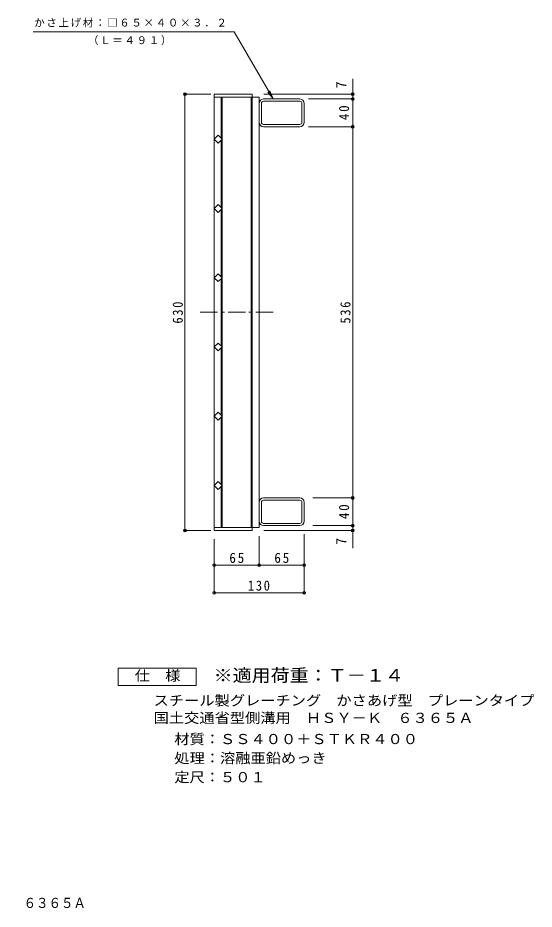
# Model space of a CAD drawing. Units: millimetres, scale not verified. Extents: x -640 to 851, y -688 to 639.
# Drawn here: x 106 to 851, y -688 to 599 of the extents above; entities that cross this region are included whole.
import ezdxf
from ezdxf.enums import TextEntityAlignment as Align

# ---------------------------------------------------------------- set-up
doc = ezdxf.new("R2010")
doc.units = ezdxf.units.MM
doc.header["$LTSCALE"] = 5
doc.header["$PDMODE"] = 32
doc.header["$PDSIZE"] = 4
doc.linetypes.add('CHAIN1', pattern=[8, 5, -1, 1, -1])
for name, color, linetype, lineweight in [('B-1', 2, 'Continuous', 9), ('B-2', 3, 'Continuous', 9), ('B-4', 7, 'Continuous', 9), ('B-5', 7, 'Continuous', 9), ('F-4_F-4ﾚｲﾔ', 2, 'Continuous', 9)]:
    doc.layers.add(name, color=color, linetype=linetype, lineweight=lineweight)
doc.layers.add('F-5_F-5ﾚｲﾔ', color=2, linetype='Continuous')
doc.styles.add('ＭＳ ゴシック', font='')
doc.styles.get('ＭＳ ゴシック').set_extended_font_data('MS Gothic')

msp = doc.modelspace()

# ---------------------------------------------------------------- linework, layer by layer
at = {"layer": 'B-1'}
for p, q in [((512.83, 481.642), (460.63, 481.642)), ((512.829, 478.442), (460.63, 478.442)), ((454.229, 475.242), (454.229, 448.042)), ((457.43, 448.042), (457.43, 475.242)), ((516.029, 448.042), (516.029, 475.242)), ((519.229, 448.042), (519.229, 475.242)), ((460.63, 444.842), (512.829, 444.842)), ((512.83, 441.642), (460.63, 441.642)), ((454.229, -100.757), (454.229, -127.957)), ((457.43, -100.757), (457.43, -127.957)), ((512.83, -94.357), (460.63, -94.357)), ((460.63, -97.557), (512.829, -97.557)), ((516.029, -100.757), (516.029, -127.957)), ((519.229, -100.757), (519.229, -127.957)), ((512.829, -131.157), (460.63, -131.157)), ((512.83, -134.357), (460.63, -134.357))]:
    msp.add_line(p, q, dxfattribs=at)
for centre, radius, start, end in [((460.63, 475.242), 6.4, 90, 180), ((460.63, 475.242), 3.2, 90, 180), ((512.829, 475.242), 3.2, 0, 90), ((512.83, 475.242), 6.4, 0, 90), ((460.63, 448.042), 6.4, 180, 270), ((460.63, 448.042), 3.2, 180, 270), ((512.829, 448.042), 3.2, 270, 0), ((512.83, 448.042), 6.4, 270, 0), ((460.63, -100.757), 6.4, 90, 180), ((460.63, -100.757), 3.2, 90, 180), ((512.829, -100.757), 3.2, 0, 90), ((512.83, -100.757), 6.4, 0, 90), ((460.63, -127.957), 6.4, 180, 270), ((460.63, -127.957), 3.2, 180, 270), ((512.829, -127.957), 3.2, 270, 0), ((512.83, -127.957), 6.4, 270, 0)]:
    msp.add_arc(centre, radius, start, end, dxfattribs=at)
at = {"layer": 'B-2'}
for p, q in [((389.23, 488.642), (444.23, 488.642)), ((389.23, 488.642), (389.23, -141.358)), ((389.23, 484.142), (454.229, 484.142)), ((399.23, 484.142), (399.23, 424.956)), ((400.73, 484.142), (400.73, -136.858)), ((442.729, 484.142), (442.729, -136.858)), ((444.23, 488.642), (444.23, -141.358)), ((454.229, 484.142), (454.229, -136.858)), ((399.23, 422.329), (399.23, 324.956)), ((399.23, 322.329), (399.23, 224.956)), ((399.23, 124.956), (399.23, 222.328)), ((399.23, 24.956), (399.23, 122.328)), ((399.23, -75.044), (399.23, 22.328)), ((399.23, -136.858), (399.23, -77.672)), ((389.23, -136.858), (454.229, -136.858)), ((389.23, -141.358), (444.23, -141.358))]:
    msp.add_line(p, q, dxfattribs=at)
at = {"layer": 'B-2', "linetype": 'CHAIN1'}
msp.add_line((369.208, 173.642), (475.587, 173.642), dxfattribs=at)
at = {"layer": 'B-2'}
for points in [[(400.543, 423.643), (394.886, 417.986), (389.23, 423.643), (394.886, 429.3)], [(400.543, 323.643), (394.886, 317.986), (389.23, 323.643), (394.886, 329.3)], [(400.543, -76.358), (394.886, -70.701), (389.23, -76.358), (394.886, -82.015)]]:
    msp.add_lwpolyline(points, close=True, dxfattribs=at)
for points in [[(389.23, 223.643), (394.886, 229.3), (400.543, 223.643)], [(389.23, 223.641), (394.886, 217.985), (400.543, 223.641)], [(389.23, 123.643), (394.886, 129.299), (400.543, 123.643)], [(389.23, 123.641), (394.886, 117.985), (400.543, 123.641)], [(389.23, 23.643), (394.886, 29.299), (400.543, 23.643)], [(389.23, 23.641), (394.886, 17.985), (400.543, 23.641)]]:
    msp.add_lwpolyline(points, dxfattribs=at)
at = {"layer": 'B-4'}
for p, q in [((589.229, -166.734), (589.229, 510.915)), ((384.572, 488.642), (345.572, 488.642)), ((347.072, -141.357), (347.072, 488.642)), ((460.73, 488.642), (590.729, 488.642)), ((525.33, 481.642), (590.729, 481.642)), ((525.33, 441.642), (590.729, 441.642)), ((531.729, -94.357), (590.729, -94.357)), ((384.572, -141.357), (345.572, -141.357)), ((460.73, -141.357), (590.729, -141.357)), ((531.729, -134.357), (590.729, -134.357)), ((389.23, -153.857), (389.23, -231.357)), ((454.23, -149.357), (454.23, -192.857)), ((519.229, -146.857), (519.229, -232.857)), ((389.23, -191.357), (519.229, -191.357)), ((389.23, -231.357), (519.229, -231.357))]:
    msp.add_line(p, q, dxfattribs=at)
for p in [(347.072, 488.642), (589.229, 488.642), (589.229, 481.642), (589.229, 441.642), (589.229, -94.357), (347.072, -141.357), (589.229, -134.357), (589.229, -141.357), (389.23, -191.357), (454.23, -191.357), (519.229, -191.357), (389.23, -231.357), (519.229, -231.357)]:
    msp.add_point(p, dxfattribs=at)
at = {"layer": 'B-5'}
for p, q in [((127.564, 578.642), (418.226, 578.642)), ((474.23, 481.642), (418.226, 578.642)), ((474.23, 481.642), (466.62, 491.559)), ((474.23, 481.642), (469.446, 493.191))]:
    msp.add_line(p, q, dxfattribs=at)
at = {"layer": 'F-4_F-4ﾚｲﾔ'}
msp.add_lwpolyline([(250.757, -365.121), (250.757, -340.12), (363.257, -340.12), (363.257, -365.121)], close=True, dxfattribs=at)

# ---------------------------------------------------------------- texts
at = {"layer": 'B-4', "color": 2, "style": 'ＭＳ ゴシック'}
for p in [(584.229, 497.008), (584.229, -161.953)]:
    msp.add_text('7', height=14.66, rotation=90, dxfattribs=at).set_placement(p, align=Align.BOTTOM_LEFT)
at = {"layer": 'B-4', "color": 2, "char_height": 14.66, "attachment_point": 7, "rotation": 90, "style": 'ＭＳ ゴシック'}
for s, insert in [('\\T1.27;\\W0.95;40', (584.229, 451.017)), ('\\T1.27;\\W0.9;630', (344.072, 157.392)), ('\\T1.27;\\W0.9;536', (586.229, 157.392)), ('\\T1.27;\\W0.95;40', (584.229, -124.982))]:
    msp.add_mtext(s, dxfattribs=dict(at, insert=insert))
at = {"layer": 'B-4', "color": 2, "char_height": 14.66, "attachment_point": 7, "style": 'ＭＳ ゴシック'}
for s, insert in [('\\T1.27;\\W0.95;65', (411.105, -188.357)), ('\\T1.27;\\W0.95;65', (476.105, -188.357)), ('\\T1.27;\\W0.9;130', (437.979, -228.357))]:
    msp.add_mtext(s, dxfattribs=dict(at, insert=insert))
at = {"layer": 'B-5', "char_height": 11, "attachment_point": 7, "style": 'ＭＳ ゴシック'}
for s, insert in [('\\T1.17;かさ上げ材：□６５×４０×３．２', (129.331, 585.043)), ('\\T1.17;（Ｌ＝４９１）', (207.075, 559.422))]:
    msp.add_mtext(s, dxfattribs=dict(at, insert=insert))
at = {"layer": 'F-4_F-4ﾚｲﾔ', "style": 'ＭＳ ゴシック', "width": 1.1}
for s, p in [('仕\u3000様', (274.507, -362.621)), ('スチール製グレーチング\u3000かさあげ型\u3000プレーンタイプ', (301.801, -398.461)), ('国土交通省型側溝用\u3000ＨＳＹ－Ｋ\u3000６３６５Ａ', (301.801, -423.605)), ('材質：ＳＳ４００＋ＳＴＫＲ４００', (331.658, -454.166)), ('処理：溶融亜鉛めっき', (331.658, -481.667)), ('定尺：５０１', (331.658, -509.167))]:
    msp.add_text(s, height=14.66, dxfattribs=at).set_placement(p, align=Align.BOTTOM_LEFT)
at = {"layer": 'F-5_F-5ﾚｲﾔ', "color": 3, "style": 'ＭＳ ゴシック', "width": 1.1}
msp.add_text('※適用荷重：Ｔ－１４', height=18.33, dxfattribs=at).set_placement((388.257, -365.121), align=Align.BOTTOM_LEFT)
at = {"layer": 'F-5_F-5ﾚｲﾔ', "style": 'ＭＳ ゴシック', "width": 0.9}
msp.add_text('国土交通省型側溝用\u3000ＨＳＹ－Ｋ\u3000６３６５Ａ', height=14.66, dxfattribs=at).set_placement((-173.98, -690.751), align=Align.BOTTOM_LEFT)

doc.saveas('drawing.dxf')
